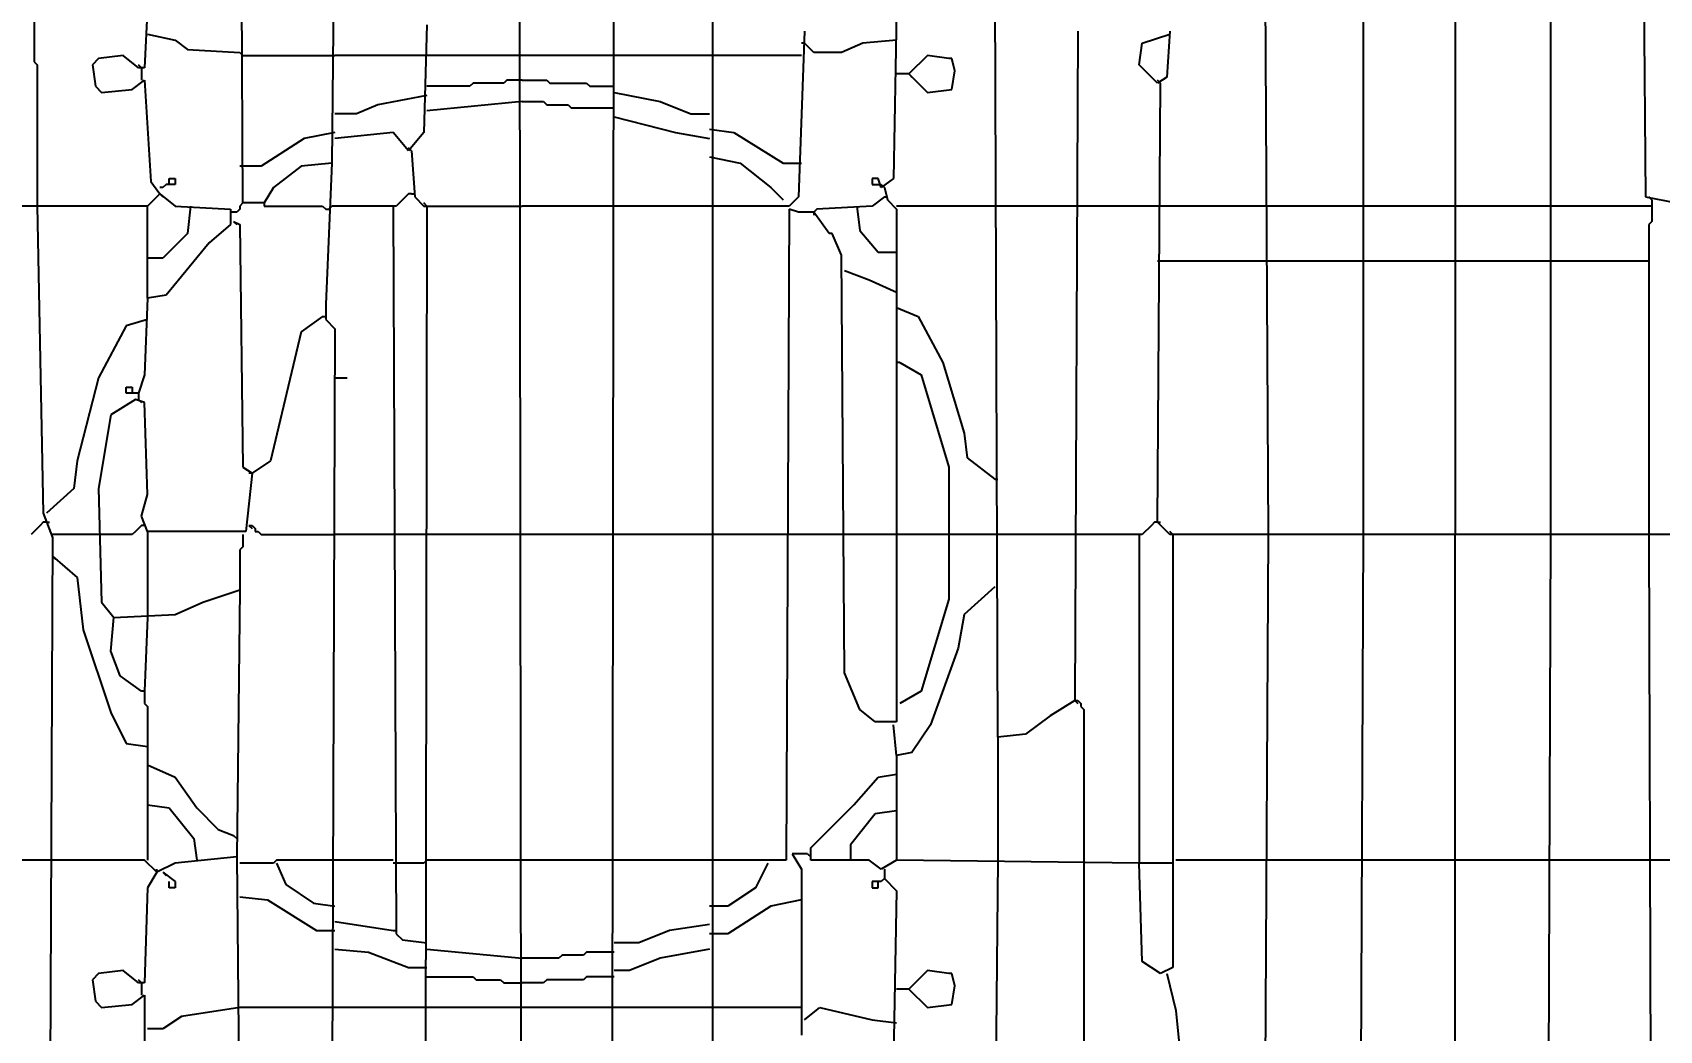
# Model space of a CAD drawing. Extents: x 4511820 to 5180432, y -1526536 to -944957.
# Drawn here: x 5106641.9 to 5107016.4, y -952336.7 to -952107.1 of the extents above; entities that cross this region are included whole.
import ezdxf

# ---------------------------------------------------------------- set-up
doc = ezdxf.new("R2010")
doc.units = 0
doc.header["$MEASUREMENT"] = 0
doc.layers.get('0').update_dxf_attribs({"linetype": 'CONTINUOUS'})
doc.layers.get('Defpoints').update_dxf_attribs({"color": 61, "linetype": 'CONTINUOUS'})
for name, color, linetype in [('KÓTY', 4, 'CONTINUOUS'), ('ZZ-chladenie', 133, 'CONTINUOUS'), ('ŠRAFY', 82, 'CONTINUOUS')]:
    doc.layers.add(name, color=color, linetype=linetype)
doc.styles.add('STYLE1', font='isocp.shx')
doc.dimstyles.new('STANDARD 50', dxfattribs={"dimtxt": 125, "dimasz": 140, "dimexe": 10, "dimexo": 200, "dimgap": 20, "dimtad": 1, "dimdsep": 46, "dimlunit": 6, "dimtxsty": 'STYLE1', "dimblk1": 'OBLIQUE', "dimblk2": 'OBLIQUE', "dimsah": 1, "dimcen": 2.5, "dimse1": 1, "dimse2": 1, "dimadec": 0, "dimazin": 0, "dimtfac": 1, "dimtmove": 1, "dimatfit": 3, "dimldrblk": 'OBLIQUE', "dimfxl": 1, "dimtolj": 1, "dimtzin": 0, "dimarcsym": 0})

# ---------------------------------------------------------------- blocks, each defined once
blk = doc.blocks.new('_OBLIQUE')
at = {"color": 0, "linetype": 'ByBlock'}
blk.add_line((-0.5, -0.5), (0.5, 0.5), dxfattribs=at)
blk = doc.blocks.new('*D54988')
at = {"layer": 'Defpoints', "color": 0}
for p in [(5104003.24, -949008.5), (5109212.5, -949008.5), (5106890, -959533.5)]:
    blk.add_point(p, dxfattribs=at)
at = {"layer": 'KÓTY', "color": 0, "lineweight": -2}
blk.add_line((5104003.24, -959533.5), (5104003.24, -949008.5), dxfattribs=at)
at = {"layer": 'KÓTY', "color": 0, "linetype": 'ByBlock', "lineweight": -2, "xscale": 140, "yscale": 140, "zscale": 140}
for p, rotation in [((5104003.24, -949008.5), 90), ((5104003.24, -959533.5), 270)]:
    blk.add_blockref('_OBLIQUE', p, dxfattribs=dict(at, rotation=rotation))
at = {"layer": 'KÓTY', "color": 0, "insert": (5103920.7, -954271), "char_height": 125, "attachment_point": 5, "rotation": 90, "style": 'STYLE1'}
blk.add_mtext('\\A1;10ﾠ525', dxfattribs=at)

msp = doc.modelspace()

# ---------------------------------------------------------------- hatches: boundary and pattern name
at = {"layer": 'ŠRAFY', "ltscale": 0.25}
h = msp.add_hatch(dxfattribs=at)
h.set_pattern_fill('DOTS', color=256, scale=2000)
h.paths.add_polyline_path([(5107392.5, -949038.5), (5107392.5, -951138.5), (5105843.5, -951138.5), (5105843.5, -951464.239), (5106123.081, -951464.239), (5106123.081, -951661.239), (5105563.919, -951661.239), (5105563.919, -951464.239), (5105843.5, -951464.239), (5105843.5, -951138.5), (5104992.5, -951138.5), (5104992.5, -949038.5), (5096362.5, -949038.5), (5096362.5, -961778.5), (5097852.5, -961778.5), (5097852.5, -962398.5), (5097822.5, -962398.5), (5097822.5, -967654.081), (5098060.5, -967654.081), (5098060.5, -967374.5), (5098257.5, -967374.5), (5098257.5, -967933.663), (5098060.5, -967933.663), (5098060.5, -967654.081), (5097822.5, -967654.081), (5097822.5, -974608.5), (5102588.5, -974608.5), (5102588.5, -974355.5), (5102308.919, -974355.5), (5102308.919, -974158.5), (5102868.081, -974158.5), (5102868.081, -974355.5), (5102588.5, -974355.5), (5102588.5, -974608.5), (5103176.5, -974608.5), (5103176.5, -974434.302, -0.4142136), (5103006.5, -974264.302, -1), (5103346.5, -974264.302, -0.4142136), (5103176.5, -974434.302), (5103176.5, -974608.5), (5104372.5, -974608.5), (5104372.5, -974573.5), (5104372.5, -974463.366), (5104336.574, -974463.366), (5104336.574, -974183.634), (5104608.426, -974183.634), (5104608.426, -974463.366), (5104572.5, -974463.366), (5104572.5, -974608.5), (5104765.719, -974608.5, -0.1496999), (5104755, -974573.5), (5104755, -974423.5, -0.6080477), (5104853.533, -974372.432), (5104936.985, -974254.16), (5104894.992, -974224.53), (5105016.574, -974146.867), (5105016.574, -974028.634), (5105047.5, -974028.634), (5105248.426, -974028.634), (5105248.426, -974268.366), (5105202.5, -974268.366), (5105202.5, -974448.5, -1), (5105062.5, -974448.5), (5105062.5, -974268.366), (5105016.574, -974268.366), (5105016.574, -974146.867), (5104978.977, -974283.789), (5104936.985, -974254.16), (5104853.533, -974372.432, -0.2437442), (5104880, -974423.5), (5104880, -974573.5, -0.1496999), (5104869.281, -974608.5), (5104995.719, -974608.5, -1.1342513), (5105106.357, -974552.474), (5105369.419, -974458.5), (5105369.419, -974360), (5105928.581, -974360), (5105928.581, -974557), (5105369.419, -974557), (5105369.419, -974458.5), (5105106.357, -974552.474, -0.085987), (5105110, -974573.5, -0.1496999), (5105099.281, -974608.5), (5109182.5, -974608.5), (5109182.5, -963894.122, -0.1316523), (5109147.5, -963903.5), (5108955.441, -963903.5), (5108955.441, -963957.628), (5108723.589, -963957.628), (5108723.589, -963717.897), (5108955.441, -963717.897), (5108955.441, -963763.5), (5109147.5, -963763.5, -0.1316523), (5109182.5, -963772.878), (5109182.5, -963370.782, -0.1032437), (5109157.5, -963376), (5108857.5, -963376, -0.7800315), (5108827.986, -963258.408, -0.1235756), (5108857.5, -963251), (5108901.599, -963251), (5108976.985, -963144.16), (5108934.992, -963114.53), (5109049.502, -963041.384), (5109018.977, -963173.789), (5108976.985, -963144.16), (5108901.599, -963251), (5109157.5, -963251, -0.1032437), (5109182.5, -963256.218), (5109182.5, -949038.5)])
h.paths.add_polyline_path([(5100537.098, -967855.99), (5100537.098, -967286.69), (5100737.213, -967286.69), (5100737.213, -967855.99)], flags=24)
h.paths.add_polyline_path([(5099829.642, -965394.219), (5099829.642, -964975.469), (5100029.691, -964975.469), (5100029.691, -965394.219)], flags=24)
h.paths.add_polyline_path([(5099829.6, -965481.531), (5099829.6, -965369.148), (5100004.378, -965369.148), (5100004.378, -965481.531)], flags=24)
h.paths.add_polyline_path([(5099829.691, -965569.031), (5099829.691, -965456.531), (5100004.691, -965456.531), (5100004.691, -965569.031)], flags=24)
h.paths.add_polyline_path([(5101699.579, -955023.583), (5102268.879, -955023.583), (5102268.879, -955223.697), (5101699.579, -955223.697)], flags=24)
h.paths.add_polyline_path([(5098455.301, -962328.637), (5098455.301, -962066.038), (5098705.301, -962066.038), (5098705.301, -962328.637)], flags=24)
h.paths.add_polyline_path([(5098543.427, -961758.476), (5098543.427, -961470.878), (5098793.427, -961470.878), (5098793.427, -961758.476)], flags=24)
h.paths.add_polyline_path([(5101378.656, -973619.167), (5101666.156, -973619.167), (5101666.156, -973794.169), (5101378.656, -973794.169)], flags=24)
h.paths.add_polyline_path([(5101291.344, -973619.078), (5101403.727, -973619.078), (5101403.727, -973793.856), (5101291.344, -973793.856)], flags=24)
h.paths.add_polyline_path([(5101203.844, -973619.169), (5101316.344, -973619.169), (5101316.344, -973794.169), (5101203.844, -973794.169)], flags=24)
h.paths.add_polyline_path([(5103817.87, -974550.655), (5103817.87, -974350.655), (5104067.87, -974350.655), (5104067.87, -974550.655)], flags=24)
h.paths.add_polyline_path([(5106187.857, -954001.949), (5106920.463, -954001.949), (5106920.463, -954302.768), (5106187.857, -954302.768)], flags=24)
h.paths.add_polyline_path([(5106210.652, -951515.99), (5106906.696, -951515.99), (5106906.696, -951816.808), (5106210.652, -951816.808)], flags=24)
h.paths.add_polyline_path([(5107899.671, -951487.49), (5108633.641, -951487.49), (5108633.641, -951791.719), (5107899.671, -951791.719)], flags=24)
h.paths.add_polyline_path([(5108120.295, -954016.553), (5108699.968, -954016.553), (5108699.968, -954320.783), (5108120.295, -954320.783)], flags=24)
h.paths.add_polyline_path([(5101850.571, -951515.99), (5102546.615, -951515.99), (5102546.615, -951816.808), (5101850.571, -951816.808)], flags=24)
h.paths.add_polyline_path([(5106012.427, -959461.698), (5106581.726, -959461.698), (5106581.726, -959661.812), (5106012.427, -959661.812)], flags=24)
h.paths.add_polyline_path([(5103833.155, -960727.344), (5103833.155, -960439.844), (5104008.156, -960439.844), (5104008.156, -960727.344)], flags=24)
h.paths.add_polyline_path([(5103833.065, -960814.656), (5103833.065, -960702.273), (5104007.844, -960702.273), (5104007.844, -960814.656)], flags=24)
h.paths.add_polyline_path([(5103833.155, -960902.156), (5103833.155, -960789.621), (5104008.156, -960789.621), (5104008.156, -960902.156)], flags=24)
h.paths.add_polyline_path([(5104257.502, -952952.393), (5104257.502, -952689.795), (5104432.6, -952689.795), (5104432.6, -952952.393)], flags=24)
h.paths.add_polyline_path([(5104257.46, -953039.705), (5104257.46, -952927.322), (5104432.238, -952927.322), (5104432.238, -953039.705)], flags=24)
h.paths.add_polyline_path([(5104257.55, -953127.205), (5104257.55, -953014.67), (5104432.551, -953014.67), (5104432.551, -953127.205)], flags=24)
h.paths.add_polyline_path([(5098459.732, -962718.668), (5098459.732, -962431.07), (5098709.732, -962431.07), (5098709.732, -962718.668)], flags=24)
h.paths.add_polyline_path([(5107092.406, -973619.169), (5107354.906, -973619.169), (5107354.906, -973794.169), (5107092.406, -973794.169)], flags=24)
h.paths.add_polyline_path([(5107005.094, -973619.078), (5107117.477, -973619.078), (5107117.477, -973793.856), (5107005.094, -973793.856)], flags=24)
h.paths.add_polyline_path([(5106905.094, -973619.169), (5107030.094, -973619.169), (5107030.094, -973794.169), (5106905.094, -973794.169)], flags=24)
h.paths.add_polyline_path([(5096396.76, -955484.199), (5096684.358, -955484.199), (5096684.358, -955734.199), (5096396.76, -955734.199)], flags=24)
h.paths.add_polyline_path([(5108891.981, -955576.255), (5109179.58, -955576.255), (5109179.58, -955826.255), (5108891.981, -955826.255)], flags=24)
h.paths.add_polyline_path([(5099848.356, -952144.844), (5099848.356, -951882.344), (5100023.356, -951882.344), (5100023.356, -952144.844)], flags=24)
h.paths.add_polyline_path([(5099848.265, -952232.156), (5099848.265, -952119.773), (5100023.043, -952119.773), (5100023.043, -952232.156)], flags=24)
h.paths.add_polyline_path([(5099848.356, -952319.656), (5099848.356, -952206.952), (5100023.356, -952206.952), (5100023.356, -952319.656)], flags=24)
h.paths.add_polyline_path([(5099848.356, -958544.844), (5099848.356, -958282.344), (5100023.356, -958282.344), (5100023.356, -958544.844)], flags=24)
h.paths.add_polyline_path([(5099848.265, -958632.156), (5099848.265, -958519.773), (5100023.043, -958519.773), (5100023.043, -958632.156)], flags=24)
h.paths.add_polyline_path([(5099848.356, -958719.656), (5099848.356, -958606.952), (5100023.356, -958606.952), (5100023.356, -958719.656)], flags=24)
h.paths.add_polyline_path([(5097774.055, -955643.761), (5098061.555, -955643.761), (5098061.555, -955818.761), (5097774.055, -955818.761)], flags=24)
h.paths.add_polyline_path([(5097686.743, -955643.67), (5097799.127, -955643.67), (5097799.127, -955818.449), (5097686.743, -955818.449)], flags=24)
h.paths.add_polyline_path([(5097586.743, -955643.761), (5097711.743, -955643.761), (5097711.743, -955818.761), (5097586.743, -955818.761)], flags=24)
h.paths.add_polyline_path([(5107929.281, -959902.954), (5108348.031, -959902.954), (5108348.031, -960102.955), (5107929.281, -960102.955)], flags=24)
h.paths.add_polyline_path([(5107841.969, -959902.864), (5107954.352, -959902.864), (5107954.352, -960077.642), (5107841.969, -960077.642)], flags=24)
h.paths.add_polyline_path([(5107754.469, -959902.954), (5107867.004, -959902.954), (5107867.004, -960077.955), (5107754.469, -960077.955)], flags=24)
h.paths.add_polyline_path([(5101520.531, -959902.955), (5101939.281, -959902.955), (5101939.281, -960102.955), (5101520.531, -960102.955)], flags=24)
h.paths.add_polyline_path([(5101433.219, -959902.864), (5101545.602, -959902.864), (5101545.602, -960077.642), (5101433.219, -960077.642)], flags=24)
h.paths.add_polyline_path([(5101283.219, -959902.906), (5101458.317, -959902.906), (5101458.317, -960078.004), (5101283.219, -960078.004)], flags=24)
h.paths.add_polyline_path([(5097002.131, -961044.093), (5097302.681, -961044.093), (5097302.681, -961219.207), (5097002.131, -961219.207)], flags=24)
h.paths.add_polyline_path([(5096914.819, -961044.116), (5097027.203, -961044.116), (5097027.203, -961218.895), (5096914.819, -961218.895)], flags=24)
h.paths.add_polyline_path([(5096852.319, -961044.207), (5096939.819, -961044.207), (5096939.819, -961219.207), (5096852.319, -961219.207)], flags=24)
h.paths.add_polyline_path([(5098555.441, -955433.643), (5098555.441, -955146.045), (5098730.54, -955146.045), (5098730.54, -955433.643)], flags=24)
h.paths.add_polyline_path([(5098555.399, -955520.955), (5098555.399, -955408.572), (5098730.178, -955408.572), (5098730.178, -955520.955)], flags=24)
h.paths.add_polyline_path([(5098555.489, -955670.955), (5098555.489, -955495.92), (5098730.49, -955495.92), (5098730.49, -955670.955)], flags=24)
h.paths.add_polyline_path([(5098555.441, -968528.643), (5098555.441, -968241.045), (5098730.54, -968241.045), (5098730.54, -968528.643)], flags=24)
h.paths.add_polyline_path([(5098555.399, -968615.955), (5098555.399, -968503.572), (5098730.178, -968503.572), (5098730.178, -968615.955)], flags=24)
h.paths.add_polyline_path([(5098555.489, -968765.955), (5098555.489, -968590.92), (5098730.49, -968590.92), (5098730.49, -968765.955)], flags=24)
h.paths.add_polyline_path([(5099106.157, -961836.143), (5099106.157, -961548.545), (5099281.255, -961548.545), (5099281.255, -961836.143)], flags=24)
h.paths.add_polyline_path([(5099106.115, -961923.455), (5099106.115, -961811.072), (5099280.894, -961811.072), (5099280.894, -961923.455)], flags=24)
h.paths.add_polyline_path([(5099106.205, -962098.455), (5099106.205, -961898.455), (5099281.206, -961898.455), (5099281.206, -962098.455)], flags=24)
h.paths.add_polyline_path([(5103479.631, -961044.093), (5103767.681, -961044.093), (5103767.681, -961219.207), (5103479.631, -961219.207)], flags=24)
h.paths.add_polyline_path([(5103392.319, -961044.116), (5103504.703, -961044.116), (5103504.703, -961218.895), (5103392.319, -961218.895)], flags=24)
h.paths.add_polyline_path([(5103267.319, -961044.207), (5103417.319, -961044.207), (5103417.319, -961219.207), (5103267.319, -961219.207)], flags=24)
h.paths.add_polyline_path([(5099829.69, -971535.469), (5099829.69, -971104.219), (5100029.691, -971104.219), (5100029.691, -971535.469)], flags=24)
h.paths.add_polyline_path([(5099829.6, -971622.781), (5099829.6, -971510.398), (5100004.378, -971510.398), (5100004.378, -971622.781)], flags=24)
h.paths.add_polyline_path([(5099829.691, -971710.281), (5099829.691, -971597.577), (5100004.691, -971597.577), (5100004.691, -971710.281)], flags=24)
h.paths.add_polyline_path([(5103479.631, -964207.8), (5103767.681, -964207.8), (5103767.681, -964382.915), (5103479.631, -964382.915)], flags=24)
h.paths.add_polyline_path([(5103392.319, -964207.824), (5103504.703, -964207.824), (5103504.703, -964382.602), (5103392.319, -964382.602)], flags=24)
h.paths.add_polyline_path([(5103267.319, -964207.915), (5103417.319, -964207.915), (5103417.319, -964382.915), (5103267.319, -964382.915)], flags=24)
h.paths.add_polyline_path([(5099810.941, -962232.299), (5099810.941, -961944.701), (5100060.941, -961944.701), (5100060.941, -962232.299)], flags=24)
h.paths.add_polyline_path([(5103833.155, -954296.094), (5103833.155, -954008.594), (5104008.156, -954008.594), (5104008.156, -954296.094)], flags=24)
h.paths.add_polyline_path([(5103833.065, -954383.406), (5103833.065, -954271.023), (5104007.844, -954271.023), (5104007.844, -954383.406)], flags=24)
h.paths.add_polyline_path([(5103833.107, -954533.406), (5103833.107, -954358.308), (5104008.206, -954358.308), (5104008.206, -954533.406)], flags=24)
h.paths.add_polyline_path([(5104257.502, -950474.893), (5104257.502, -950187.295), (5104432.6, -950187.295), (5104432.6, -950474.893)], flags=24)
h.paths.add_polyline_path([(5104257.46, -950562.205), (5104257.46, -950449.822), (5104432.238, -950449.822), (5104432.238, -950562.205)], flags=24)
h.paths.add_polyline_path([(5104257.55, -950649.705), (5104257.55, -950537.17), (5104432.551, -950537.17), (5104432.551, -950649.705)], flags=24)
h.paths.add_polyline_path([(5107199.451, -950002.883), (5107487.049, -950002.883), (5107487.049, -950252.883), (5107199.451, -950252.883)], flags=24)
h.paths.add_polyline_path([(5101243.833, -954595.102), (5101506.431, -954595.102), (5101506.431, -954770.217), (5101243.833, -954770.217)], flags=24)
h.paths.add_polyline_path([(5101156.069, -954595.126), (5101268.453, -954595.126), (5101268.453, -954769.904), (5101156.069, -954769.904)], flags=24)
h.paths.add_polyline_path([(5101068.569, -954595.152), (5101181.069, -954595.152), (5101181.069, -954770.217), (5101068.569, -954770.217)], flags=24)
h.paths.add_polyline_path([(5105127.308, -955649.264), (5105427.406, -955649.264), (5105427.406, -955824.362), (5105127.308, -955824.362)], flags=24)
h.paths.add_polyline_path([(5105040.094, -955649.222), (5105152.477, -955649.222), (5105152.477, -955824.001), (5105040.094, -955824.001)], flags=24)
h.paths.add_polyline_path([(5104952.594, -955649.313), (5105065.094, -955649.313), (5105065.094, -955824.313), (5104952.594, -955824.313)], flags=24)
h.paths.add_polyline_path([(5098459.732, -949358.668), (5098459.732, -949071.07), (5098709.732, -949071.07), (5098709.732, -949358.668)], flags=24)
h.paths.add_polyline_path([(5107371.107, -954595.168), (5107658.705, -954595.168), (5107658.705, -954770.266), (5107371.107, -954770.266)], flags=24)
h.paths.add_polyline_path([(5107283.795, -954595.126), (5107396.178, -954595.126), (5107396.178, -954769.904), (5107283.795, -954769.904)], flags=24)
h.paths.add_polyline_path([(5107196.295, -954595.216), (5107308.83, -954595.216), (5107308.83, -954770.217), (5107196.295, -954770.217)], flags=24)
h.paths.add_polyline_path([(5108768.701, -954557.802), (5109056.299, -954557.802), (5109056.299, -954807.802), (5108768.701, -954807.802)], flags=24)
h.paths.add_polyline_path([(5100606.107, -950443.136), (5100893.705, -950443.136), (5100893.705, -950618.234), (5100606.107, -950618.234)], flags=24)
h.paths.add_polyline_path([(5100518.795, -950443.094), (5100631.178, -950443.094), (5100631.178, -950617.873), (5100518.795, -950617.873)], flags=24)
h.paths.add_polyline_path([(5100431.295, -950443.185), (5100543.795, -950443.185), (5100543.795, -950618.185), (5100431.295, -950618.185)], flags=24)
h.paths.add_polyline_path([(5108233.607, -950443.136), (5108521.205, -950443.136), (5108521.205, -950618.234), (5108233.607, -950618.234)], flags=24)
h.paths.add_polyline_path([(5108146.295, -950443.094), (5108258.678, -950443.094), (5108258.678, -950617.873), (5108146.295, -950617.873)], flags=24)
h.paths.add_polyline_path([(5108083.795, -950443.185), (5108171.295, -950443.185), (5108171.295, -950618.185), (5108083.795, -950618.185)], flags=24)
h.paths.add_polyline_path([(5102747.357, -958499.971), (5103034.955, -958499.971), (5103034.955, -958675.069), (5102747.357, -958675.069)], flags=24)
h.paths.add_polyline_path([(5102660.045, -958499.929), (5102772.428, -958499.929), (5102772.428, -958674.708), (5102660.045, -958674.708)], flags=24)
h.paths.add_polyline_path([(5102510.045, -958500.019), (5102685.08, -958500.019), (5102685.08, -958675.02), (5102510.045, -958675.02)], flags=24)
h.paths.add_polyline_path([(5100741.574, -954906.134), (5100973.426, -954906.134), (5100973.426, -955145.866), (5100741.574, -955145.866)], flags=16)
h.paths.add_polyline_path([(5101042.658, -968008.634), (5101274.511, -968008.634), (5101274.511, -968248.366), (5101042.658, -968248.366)], flags=16)
h.paths.add_polyline_path([(5107022.833, -968086.134), (5107294.685, -968086.134), (5107294.685, -968365.866), (5107022.833, -968365.866)], flags=16)
h.paths.add_polyline_path([(5107208.589, -959488.648), (5107208.589, -959432.271), (5107208.589, -959385.215, -0.6120971), (5107097.56, -959328.5), (5107097.56, -959148.366), (5107051.633, -959148.366), (5107051.633, -958908.634), (5107283.486, -958908.634), (5107283.486, -959148.366), (5107237.56, -959148.366), (5107237.56, -959328.5, -0.0584809), (5107235.622, -959344.856), (5107440.441, -959344.856), (5107440.441, -959584.588), (5107208.589, -959584.588)], flags=16)
h.paths.add_polyline_path([(5106169.801, -954082.897), (5106169.801, -954322.628), (5105937.949, -954322.628), (5105937.949, -954082.897)], flags=16)
h.paths.add_polyline_path([(5106195, -953911, -0.2212784), (5106242.814, -953933.25), (5106242.814, -951827.295), (5106292.814, -951827.295), (5106302.814, -951827.295), (5106331.178, -951827.295), (5107196.868, -951827.295), (5107196.868, -951818.8), (5107206.53, -951818.8), (5107206.53, -951835), (5107216.768, -951827.295), (5107216.768, -951818.8), (5107226.43, -951818.8), (5107226.43, -951835), (5107236.668, -951827.295), (5107236.668, -951818.8), (5107246.33, -951818.8), (5107246.33, -951835), (5107565.698, -951827.295), (5108431.388, -951827.295), (5108431.388, -951818.8), (5108441.049, -951818.8), (5108441.049, -951827.295), (5108451.288, -951827.295), (5108451.288, -951818.8), (5108460.949, -951818.8), (5108460.949, -951827.295), (5108471.188, -951827.295), (5108471.188, -951818.8), (5108480.849, -951818.8), (5108480.849, -951827.295), (5108548.468, -951827.295), (5108558.468, -951827.295), (5108608.468, -951827.295), (5108608.468, -953984.079), (5108558.468, -953984.079), (5108548.468, -953984.079), (5108499.806, -953984.079), (5107634.144, -953984.079), (5107634.144, -953995.196), (5107624.482, -953995.196), (5107624.482, -953984.079), (5107614.244, -953984.079), (5107614.244, -953995.196), (5107604.582, -953995.196), (5107604.582, -953984.079), (5107594.344, -953984.079), (5107594.344, -953995.196), (5107584.682, -953995.196), (5107584.682, -953984.079), (5107265.2, -953975.79), (5106399.624, -953984.079), (5106399.624, -953995.196), (5106389.963, -953995.196), (5106389.963, -953978.996), (5106379.724, -953984.079), (5106379.724, -953995.196), (5106370.063, -953995.196), (5106370.063, -953978.996), (5106359.824, -953984.079), (5106359.824, -953995.196), (5106350.163, -953995.196), (5106350.163, -953978.996), (5106302.814, -953984.079), (5106292.814, -953984.079), (5106256.598, -953984.079, -0.2312196), (5106224.514, -954028.592, -0.1235756), (5106195, -954036), (5105845, -954036, -0.7800315), (5105815.486, -953918.408, -0.1235756), (5105845, -953911), (5105889.099, -953911), (5105964.485, -953804.16), (5105922.492, -953774.53), (5106037.002, -953701.384), (5106006.477, -953833.789), (5105964.485, -953804.16), (5105889.099, -953911), (5106195, -953911)], flags=16)
h.paths.add_polyline_path([(5106802.5, -959833.5, -1), (5106677.5, -959833.5), (5106677.5, -959548.002), (5106569.7, -959558.614), (5106569.7, -959657.114), (5106010.537, -959657.114), (5106010.537, -959460.114), (5106569.7, -959460.114), (5106569.7, -959558.614), (5106677.5, -959548.002), (5106677.5, -959533.5, -1), (5106802.5, -959535.697), (5106827.501, -959533.236, -0.9978924), (5106952.5, -959533.5, -0.2398462), (5106926.781, -959584.031), (5106901.477, -959693.789), (5106859.485, -959664.16), (5106802.5, -959744.922)], flags=16)
h.paths.add_polyline_path([(5102256.852, -955021.998), (5102256.852, -955218.998), (5101697.689, -955218.998), (5101697.689, -955120.498), (5101697.689, -955021.998)], flags=16)
edge = h.paths.add_edge_path(flags=16)
edge.add_arc((5101167.5, -955193.5), 62.5, 7.83973, 360, ccw=False)
h.paths.add_polyline_path([(5100535.514, -967298.716), (5100732.514, -967298.716), (5100732.514, -967857.879), (5100634.014, -967857.879), (5100636.815, -968113.504, -0.4174264), (5100700, -968176, -1), (5100830, -968176), (5100830, -968286.607), (5100844.992, -968277.03), (5100959.502, -968203.884), (5100928.977, -968336.289), (5100886.985, -968306.66), (5100830, -968387.422), (5100830, -968476, -1), (5100705, -968476), (5100700, -968176, -2.3956322), (5100636.815, -968113.504), (5100634.014, -967857.879), (5100535.514, -967857.879)], flags=16)
h.paths.add_polyline_path([(5108274.601, -951919.467), (5108283.786, -951929.359), (5108292.972, -951939.252), (5108299.332, -951951.971), (5108251.386, -951900.337), (5108274.601, -951919.467)], flags=0)
h.paths.add_polyline_path([(5108311.345, -951959.037), (5108321.237, -951968.93), (5108299.332, -951951.971)], flags=0)
h.paths.add_polyline_path([(5107790.931, -953894.53), (5107781.746, -953884.637), (5107772.559, -953874.744), (5107766.2, -953862.026), (5107814.146, -953913.66), (5107790.931, -953894.53)], flags=0)
h.paths.add_polyline_path([(5107754.187, -953854.96), (5107744.295, -953845.067), (5107766.2, -953862.026)], flags=0)
h.paths.add_polyline_path([(5108118.366, -951887.295), (5108075.336, -951887.295), (5108076.825, -951912.401), (5108086.643, -951912.401), (5108082.403, -951901.096), (5108066.857, -951894.029), (5108075.336, -951887.295), (5108092.295, -951894.029), (5108080.99, -951879.897), (5108105.721, -951879.191)], flags=0)
h.paths.add_polyline_path([(5107040.081, -951919.467), (5107049.266, -951929.359), (5107058.453, -951939.252), (5107064.812, -951951.971), (5107016.866, -951900.337), (5107040.081, -951919.467)], flags=0)
h.paths.add_polyline_path([(5107076.825, -951959.037), (5107086.717, -951968.93), (5107064.812, -951951.971)], flags=0)
h.paths.add_polyline_path([(5106556.411, -953894.53), (5106547.226, -953884.637), (5106538.04, -953874.744), (5106531.68, -953862.026), (5106579.626, -953913.66), (5106556.411, -953894.53)], flags=0)
h.paths.add_polyline_path([(5106519.667, -953854.96), (5106509.775, -953845.067), (5106531.68, -953862.026)], flags=0)
h.paths.add_polyline_path([(5106958.659, -953934.079), (5106906.89, -953932.687), (5106884.985, -953932.796), (5106863.787, -953932.901), (5106841.882, -953933.01), (5106820.683, -953933.115), (5106798.778, -953933.224), (5106753.693, -953933.449), (5106721.897, -953934.079), (5106906.89, -953932.687), (5106906.824, -953922.087), (5106972.097, -953924.079), (5106950.711, -953921.053), (5106958.659, -953934.079), (5106973.311, -953934.806), (5106993.802, -953934.079)], flags=0)
h.paths.add_polyline_path([(5100947.5, -955026, 1), (5100767.5, -955026, 1)], flags=0)
h.paths.add_polyline_path([(5101088.585, -968128.5, -1.0000005), (5101228.585, -968128.5, -1.0000005)], flags=0)
h.paths.add_polyline_path([(5107233.759, -968226, 1), (5107083.759, -968226, 1)], flags=0)
h.paths.add_polyline_path([(5105976.86, -954198.5, -1.0000005), (5106116.86, -954198.5, -1.0000005)], flags=0)
h.paths.add_polyline_path([(5107181.067, -951864.295, -0.4142136), (5107174.067, -951857.295, -0.4142136), (5107181.067, -951850.295, -0.4142136), (5107188.067, -951857.295)], flags=0)
h.paths.add_polyline_path([(5108422.587, -951857.295, -0.4142136), (5108415.587, -951864.295, -0.4142136), (5108408.587, -951857.295, -0.4142136), (5108415.587, -951850.295, -0.4142136)], flags=0)
h.paths.add_polyline_path([(5107642.587, -953956.702, -0.4142136), (5107649.587, -953949.702, -0.4142136), (5107656.587, -953956.702), (5107649.587, -953963.702, -0.4142136)], flags=0)
h.paths.add_polyline_path([(5106408.067, -953956.702, -0.4142136), (5106415.067, -953949.702, -0.4142136), (5106422.067, -953956.702), (5106415.067, -953963.702, -0.4142136)], flags=0)

# ---------------------------------------------------------------- linework, layer by layer
at = {"layer": 'ZZ-chladenie'}
for p, q in [((5106754.61, -952541.99), (5106753.904, -951947.732)), ((5106775.809, -951947.732), (5106775.102, -952546.937)), ((5106798.42, -951954.798), (5106798.42, -952543.403)), ((5106690.309, -952146.289), (5106689.602, -951997.194)), ((5106711.507, -952059.376), (5106710.801, -952137.103)), ((5106948.221, -952072.095), (5106948.221, -952222.603)), ((5106969.42, -952072.095), (5106969.42, -952222.603)), ((5107012.523, -952072.095), (5107013.23, -952144.876)), ((5106864.135, -952269.239), (5106863.428, -952074.921)), ((5106642.26, -952077.748), (5106642.26, -952113.785)), ((5106925.61, -952088.347), (5106926.317, -952222.603)), ((5106668.404, -952101.066), (5106667.697, -952115.198)), ((5106840.817, -952102.479), (5106840.11, -952140.636)), ((5106732.706, -952105.306), (5106731.999, -952130.037)), ((5106819.619, -952106.719), (5106818.206, -952144.876)), ((5106882.507, -952106.719), (5106881.8, -952260.76)), ((5106903.705, -952106.719), (5106902.999, -952117.318)), ((5106991.325, -952103.186), (5106991.325, -952222.603)), ((5106668.404, -952107.425), (5106674.763, -952108.838)), ((5106674.763, -952108.838), (5106677.59, -952110.959)), ((5106819.619, -952109.545), (5106818.912, -952109.545)), ((5106821.738, -952111.665), (5106819.619, -952109.545)), ((5106833.044, -952109.545), (5106828.098, -952111.665)), ((5106840.817, -952108.838), (5106833.044, -952109.545)), ((5106896.639, -952114.491), (5106897.346, -952109.545)), ((5106897.346, -952109.545), (5106903.705, -952107.425)), ((5106642.26, -952113.785), (5106642.966, -952114.491)), ((5106657.099, -952113.078), (5106655.685, -952114.491)), ((5106662.752, -952112.372), (5106657.099, -952113.078)), ((5106666.284, -952115.198), (5106662.752, -952112.372)), ((5106677.59, -952110.959), (5106689.602, -952111.665)), ((5106689.602, -952111.665), (5106690.309, -952112.372)), ((5106690.309, -952112.372), (5106711.507, -952112.372)), ((5106732.706, -952112.372), (5106711.507, -952112.372)), ((5106754.61, -952112.372), (5106732.706, -952112.372)), ((5106775.809, -952112.372), (5106754.61, -952112.372)), ((5106797.714, -952112.372), (5106775.809, -952112.372)), ((5106818.912, -952112.372), (5106797.714, -952112.372)), ((5106828.098, -952111.665), (5106821.738, -952111.665)), ((5106847.883, -952112.372), (5106843.643, -952116.611)), ((5106852.829, -952113.078), (5106847.883, -952112.372)), ((5106853.536, -952113.078), (5106852.829, -952113.078)), ((5106854.242, -952115.904), (5106853.536, -952113.078)), ((5106642.966, -952114.491), (5106642.966, -952146.995)), ((5106655.685, -952114.491), (5106656.392, -952119.438)), ((5106664.871, -952120.144), (5106667.697, -952118.025)), ((5106666.991, -952115.198), (5106666.284, -952114.491)), ((5106667.697, -952115.198), (5106666.284, -952115.198)), ((5106666.991, -952115.198), (5106666.991, -952118.025)), ((5106667.697, -952118.025), (5106669.111, -952141.343)), ((5106751.078, -952118.025), (5106750.371, -952118.731)), ((5106754.61, -952118.025), (5106751.078, -952118.025)), ((5106754.61, -952118.025), (5106760.263, -952118.025)), ((5106760.263, -952118.025), (5106760.97, -952118.731)), ((5106843.643, -952116.611), (5106840.817, -952116.611)), ((5106843.643, -952116.611), (5106844.35, -952117.318)), ((5106843.643, -952116.611), (5106847.883, -952120.851)), ((5106853.536, -952120.144), (5106854.242, -952115.904)), ((5106900.878, -952118.731), (5106896.639, -952114.491)), ((5106902.999, -952117.318), (5106900.878, -952118.731)), ((5106901.585, -952118.731), (5106900.878, -952118.025)), ((5106656.392, -952119.438), (5106657.805, -952120.851)), ((5106657.805, -952120.851), (5106664.871, -952120.144)), ((5106732.706, -952121.557), (5106721.4, -952123.677)), ((5106742.598, -952119.438), (5106732.706, -952119.438)), ((5106743.305, -952118.731), (5106742.598, -952119.438)), ((5106750.371, -952118.731), (5106743.305, -952118.731)), ((5106760.97, -952118.731), (5106769.449, -952118.731)), ((5106769.449, -952118.731), (5106770.156, -952119.438)), ((5106770.156, -952119.438), (5106775.809, -952119.438)), ((5106775.809, -952120.851), (5106786.408, -952122.97)), ((5106847.883, -952120.851), (5106853.536, -952120.144)), ((5106900.878, -952219.777), (5106901.585, -952118.731)), ((5106721.4, -952123.677), (5106716.454, -952125.797)), ((5106754.61, -952122.97), (5106732.706, -952125.091)), ((5106754.61, -952122.97), (5106759.557, -952122.97)), ((5106759.557, -952122.97), (5106760.263, -952123.677)), ((5106760.263, -952123.677), (5106765.21, -952123.677)), ((5106765.21, -952123.677), (5106765.916, -952124.384)), ((5106765.916, -952124.384), (5106775.809, -952124.384)), ((5106786.408, -952122.97), (5106793.474, -952125.797)), ((5106716.454, -952125.797), (5106711.507, -952125.797)), ((5106775.809, -952126.504), (5106789.941, -952130.037)), ((5106793.474, -952125.797), (5106797.714, -952125.797)), ((5106797.714, -952129.33), (5106803.367, -952130.037)), ((5106704.441, -952131.45), (5106694.549, -952137.809)), ((5106711.507, -952130.037), (5106704.441, -952131.45)), ((5106724.933, -952130.037), (5106711.507, -952131.45)), ((5106728.466, -952134.277), (5106724.933, -952130.037)), ((5106731.999, -952130.037), (5106728.466, -952134.277)), ((5106789.941, -952130.037), (5106797.714, -952131.45)), ((5106803.367, -952130.037), (5106814.672, -952137.103)), ((5106729.172, -952134.277), (5106728.466, -952133.57)), ((5106729.172, -952134.277), (5106729.879, -952144.876)), ((5106797.714, -952135.69), (5106804.78, -952137.103)), ((5106694.549, -952137.809), (5106689.602, -952137.809)), ((5106703.735, -952137.809), (5106697.375, -952142.756)), ((5106710.801, -952137.103), (5106703.735, -952137.809)), ((5106710.801, -952137.103), (5106709.388, -952169.607)), ((5106804.78, -952137.103), (5106811.846, -952142.756)), ((5106814.672, -952137.103), (5106818.912, -952137.103)), ((5106671.231, -952144.169), (5106668.404, -952146.995)), ((5106669.111, -952141.343), (5106671.231, -952144.169)), ((5106671.937, -952142.756), (5106671.231, -952142.756)), ((5106671.231, -952144.169), (5106671.937, -952144.876)), ((5106671.231, -952144.169), (5106674.763, -952146.995)), ((5106672.644, -952142.049), (5106671.937, -952142.756)), ((5106673.35, -952142.049), (5106672.644, -952142.049)), ((5106673.35, -952142.049), (5106673.35, -952140.636)), ((5106673.35, -952140.636), (5106674.763, -952140.636)), ((5106674.763, -952142.049), (5106673.35, -952142.049)), ((5106674.763, -952140.636), (5106674.763, -952142.049)), ((5106697.375, -952142.756), (5106695.256, -952146.289)), ((5106728.466, -952144.169), (5106727.759, -952144.876)), ((5106729.172, -952144.169), (5106728.466, -952144.169)), ((5106729.172, -952144.169), (5106729.879, -952144.169)), ((5106811.846, -952142.756), (5106814.672, -952145.582)), ((5106836.577, -952140.636), (5106835.164, -952140.636)), ((5106835.164, -952140.636), (5106835.164, -952142.049)), ((5106835.164, -952142.049), (5106836.577, -952142.049)), ((5106837.284, -952142.756), (5106836.577, -952140.636)), ((5106836.577, -952142.049), (5106837.284, -952142.049)), ((5106840.11, -952140.636), (5106837.284, -952142.756)), ((5106837.284, -952142.049), (5106837.99, -952142.756)), ((5106837.99, -952142.756), (5106838.697, -952145.582)), ((5106668.404, -952146.995), (5106541.921, -952146.995)), ((5106642.966, -952146.995), (5106644.379, -952217.656)), ((5106668.404, -952168.194), (5106668.404, -952146.995)), ((5106674.763, -952146.995), (5106687.483, -952147.702)), ((5106678.297, -952146.995), (5106677.59, -952153.355)), ((5106687.483, -952147.702), (5106687.483, -952151.235)), ((5106689.602, -952147.702), (5106688.896, -952148.409)), ((5106690.309, -952146.289), (5106689.602, -952146.995)), ((5106689.602, -952146.995), (5106689.602, -952147.702)), ((5106695.256, -952146.289), (5106690.309, -952146.289)), ((5106695.256, -952146.289), (5106695.256, -952146.995)), ((5106695.256, -952146.995), (5106708.681, -952146.995)), ((5106708.681, -952146.995), (5106709.388, -952147.702)), ((5106709.388, -952147.702), (5106710.094, -952147.702)), ((5106710.094, -952147.702), (5106710.801, -952146.995)), ((5106725.64, -952146.995), (5106710.801, -952146.995)), ((5106724.933, -952146.995), (5106725.64, -952314.462)), ((5106726.346, -952146.289), (5106725.64, -952146.995)), ((5106727.053, -952145.582), (5106726.346, -952146.289)), ((5106727.759, -952144.876), (5106727.053, -952145.582)), ((5106729.879, -952144.876), (5106731.999, -952146.995)), ((5106732.706, -952146.995), (5106731.999, -952146.289)), ((5106732.706, -952146.995), (5106731.999, -952516.552)), ((5106731.999, -952146.995), (5106754.61, -952146.995)), ((5106775.809, -952146.995), (5106754.61, -952146.995)), ((5106797.714, -952146.995), (5106775.809, -952146.995)), ((5106816.085, -952146.995), (5106797.714, -952146.995)), ((5106816.085, -952147.702), (5106815.379, -952297.504)), ((5106818.206, -952144.876), (5106816.085, -952146.995)), ((5106818.206, -952148.409), (5106816.085, -952147.702)), ((5106822.445, -952147.702), (5106821.738, -952148.409)), ((5106835.164, -952146.995), (5106822.445, -952147.702)), ((5106831.631, -952146.995), (5106832.337, -952152.648)), ((5106837.99, -952144.876), (5106835.164, -952146.995)), ((5106837.99, -952144.876), (5106838.697, -952144.876)), ((5106838.697, -952145.582), (5106840.817, -952147.702)), ((5106864.135, -952146.995), (5106840.817, -952146.995)), ((5106840.817, -952147.702), (5106840.817, -952265.706)), ((5106882.507, -952146.995), (5106864.135, -952146.995)), ((5106900.878, -952146.995), (5106882.507, -952146.995)), ((5106926.317, -952146.995), (5106900.878, -952146.995)), ((5106948.221, -952146.995), (5106926.317, -952146.995)), ((5106969.42, -952146.995), (5106948.221, -952146.995)), ((5106991.325, -952146.995), (5106969.42, -952146.995)), ((5107014.643, -952146.995), (5106991.325, -952146.995)), ((5107013.23, -952144.876), (5107020.296, -952146.289)), ((5107014.643, -952145.582), (5107013.936, -952144.876)), ((5107014.643, -952145.582), (5107014.643, -952150.529)), ((5106687.483, -952151.235), (5106682.536, -952155.475)), ((5106688.189, -952148.409), (5106687.483, -952148.409)), ((5106688.896, -952148.409), (5106688.189, -952148.409)), ((5106688.189, -952150.529), (5106688.896, -952151.235)), ((5106688.189, -952150.529), (5106689.602, -952151.235)), ((5106689.602, -952151.235), (5106690.309, -952207.057)), ((5106821.738, -952148.409), (5106818.206, -952148.409)), ((5106821.738, -952148.409), (5106821.738, -952149.115)), ((5106825.272, -952153.355), (5106821.738, -952148.409)), ((5107014.643, -952150.529), (5107013.936, -952151.235)), ((5107013.936, -952151.235), (5107013.936, -952222.603)), ((5106677.59, -952153.355), (5106671.937, -952159.008)), ((5106682.536, -952155.475), (5106676.177, -952163.247)), ((5106825.978, -952153.355), (5106825.272, -952153.355)), ((5106828.098, -952158.301), (5106825.978, -952153.355)), ((5106832.337, -952152.648), (5106836.577, -952157.595)), ((5106671.937, -952159.008), (5106668.404, -952159.008)), ((5106828.805, -952254.4), (5106828.098, -952158.301)), ((5106836.577, -952157.595), (5106840.817, -952157.595)), ((5106828.805, -952161.834), (5106834.458, -952163.954)), ((5106926.317, -952159.714), (5106900.878, -952159.714)), ((5106948.221, -952159.714), (5106926.317, -952159.714)), ((5106969.42, -952159.714), (5106948.221, -952159.714)), ((5106991.325, -952159.714), (5106969.42, -952159.714)), ((5107013.936, -952159.714), (5106991.325, -952159.714)), ((5106676.177, -952163.247), (5106672.644, -952167.487)), ((5106834.458, -952163.954), (5106840.817, -952166.781)), ((5106668.404, -952168.194), (5106667.697, -952185.859)), ((5106672.644, -952167.487), (5106668.404, -952168.194)), ((5106709.388, -952169.607), (5106709.388, -952173.14)), ((5106840.817, -952170.313), (5106845.763, -952172.434)), ((5106668.404, -952173.14), (5106663.458, -952174.553)), ((5106708.681, -952172.434), (5106703.735, -952175.966)), ((5106708.681, -952172.434), (5106709.388, -952172.434)), ((5106709.388, -952173.14), (5106711.507, -952175.26)), ((5106845.763, -952172.434), (5106851.416, -952183.033)), ((5106663.458, -952174.553), (5106657.099, -952186.565)), ((5106703.735, -952175.966), (5106696.669, -952205.644)), ((5106711.507, -952175.26), (5106710.801, -952367.458)), ((5106841.524, -952183.033), (5106840.817, -952183.033)), ((5106841.524, -952183.033), (5106846.47, -952185.859)), ((5106851.416, -952183.033), (5106856.362, -952199.285)), ((5106657.099, -952186.565), (5106652.152, -952205.644)), ((5106663.458, -952190.099), (5106663.458, -952188.686)), ((5106663.458, -952188.686), (5106664.871, -952188.686)), ((5106664.871, -952188.686), (5106664.871, -952190.099)), ((5106667.697, -952185.859), (5106666.284, -952190.099)), ((5106711.507, -952186.565), (5106714.334, -952186.565)), ((5106846.47, -952185.859), (5106852.829, -952207.057)), ((5106665.578, -952191.512), (5106659.925, -952195.045)), ((5106666.284, -952190.099), (5106663.458, -952190.099)), ((5106667.697, -952192.218), (5106665.578, -952191.512)), ((5106666.284, -952190.099), (5106666.284, -952191.512)), ((5106666.284, -952191.512), (5106666.991, -952192.218)), ((5106668.404, -952213.417), (5106667.697, -952192.218)), ((5106659.925, -952195.045), (5106657.099, -952212.004)), ((5106856.362, -952199.285), (5106857.069, -952204.938)), ((5106652.152, -952205.644), (5106651.445, -952212.004)), ((5106690.309, -952207.057), (5106692.429, -952208.47)), ((5106696.669, -952205.644), (5106692.429, -952208.47)), ((5106852.829, -952207.057), (5106852.829, -952237.442)), ((5106857.069, -952204.938), (5106863.428, -952209.884)), ((5106692.429, -952208.47), (5106691.015, -952221.896)), ((5106692.429, -952208.47), (5106691.722, -952208.47)), ((5106863.428, -952209.884), (5106864.135, -952209.884)), ((5106651.445, -952212.004), (5106645.086, -952217.656)), ((5106657.099, -952212.004), (5106657.805, -952238.148)), ((5106666.991, -952218.363), (5106668.404, -952213.417)), ((5106644.379, -952217.656), (5106646.499, -952223.309)), ((5106668.404, -952221.896), (5106666.991, -952218.363)), ((5106642.26, -952221.896), (5106641.553, -952222.603)), ((5106642.966, -952221.19), (5106642.26, -952221.896)), ((5106643.673, -952220.483), (5106642.966, -952221.19)), ((5106644.379, -952219.777), (5106643.673, -952220.483)), ((5106645.086, -952219.777), (5106644.379, -952219.777)), ((5106645.086, -952219.777), (5106645.793, -952219.777)), ((5106657.099, -952222.603), (5106646.499, -952222.603)), ((5106664.871, -952222.603), (5106657.099, -952222.603)), ((5106665.578, -952221.896), (5106664.871, -952222.603)), ((5106666.284, -952221.19), (5106665.578, -952221.896)), ((5106666.991, -952220.483), (5106666.284, -952221.19)), ((5106667.697, -952220.483), (5106666.991, -952220.483)), ((5106668.404, -952221.896), (5106668.404, -952241.681)), ((5106691.015, -952221.896), (5106668.404, -952221.896)), ((5106690.309, -952222.603), (5106690.309, -952225.429)), ((5106691.722, -952220.483), (5106692.429, -952221.19)), ((5106691.722, -952220.483), (5106692.429, -952220.483)), ((5106692.429, -952220.483), (5106693.136, -952221.19)), ((5106693.136, -952221.19), (5106693.136, -952221.896)), ((5106693.136, -952221.896), (5106693.842, -952221.896)), ((5106693.842, -952221.896), (5106694.549, -952222.603)), ((5106694.549, -952222.603), (5106711.507, -952222.603)), ((5106724.933, -952222.603), (5106711.507, -952222.603)), ((5106732.706, -952222.603), (5106724.933, -952222.603)), ((5106754.61, -952222.603), (5106732.706, -952222.603)), ((5106775.809, -952222.603), (5106754.61, -952222.603)), ((5106797.714, -952222.603), (5106775.809, -952222.603)), ((5106816.085, -952222.603), (5106797.714, -952222.603)), ((5106828.805, -952222.603), (5106816.085, -952222.603)), ((5106840.817, -952222.603), (5106828.805, -952222.603)), ((5106853.536, -952222.603), (5106840.817, -952222.603)), ((5106863.428, -952222.603), (5106853.536, -952222.603)), ((5106882.507, -952222.603), (5106863.428, -952222.603)), ((5106897.346, -952222.603), (5106882.507, -952222.603)), ((5106896.639, -952222.603), (5106896.639, -952298.21)), ((5106898.052, -952221.896), (5106897.346, -952222.603)), ((5106898.759, -952221.19), (5106898.052, -952221.896)), ((5106899.465, -952220.483), (5106898.759, -952221.19)), ((5106900.172, -952219.777), (5106899.465, -952220.483)), ((5106900.878, -952219.777), (5106900.172, -952219.777)), ((5106900.878, -952219.777), (5106901.585, -952219.777)), ((5106903.705, -952222.603), (5106900.878, -952219.777)), ((5106904.412, -952222.603), (5106903.705, -952221.896)), ((5107067.639, -952222.603), (5106903.705, -952222.603)), ((5106904.412, -952222.603), (5106904.412, -952298.21)), ((5106926.317, -952222.603), (5106925.61, -952351.913)), ((5106948.221, -952222.603), (5106947.515, -952373.11)), ((5106969.42, -952403.494), (5106969.42, -952222.603)), ((5106991.325, -952222.603), (5106990.618, -952422.573)), ((5107013.936, -952222.603), (5107014.643, -952450.131)), ((5106646.499, -952223.309), (5106645.086, -952546.23)), ((5106690.309, -952225.429), (5106689.602, -952226.136)), ((5106689.602, -952226.136), (5106689.602, -952235.322)), ((5106646.499, -952227.549), (5106647.206, -952228.256)), ((5106646.499, -952227.549), (5106652.152, -952232.495)), ((5106652.152, -952232.495), (5106653.565, -952244.508)), ((5106681.123, -952238.148), (5106689.602, -952235.322)), ((5106689.602, -952235.322), (5106688.896, -952296.797)), ((5106852.829, -952237.442), (5106846.47, -952258.64)), ((5106863.428, -952234.615), (5106856.362, -952240.974)), ((5106657.805, -952238.148), (5106660.631, -952241.681)), ((5106660.631, -952241.681), (5106674.763, -952240.974)), ((5106674.763, -952240.974), (5106681.123, -952238.148)), ((5106856.362, -952240.974), (5106854.949, -952248.747)), ((5106653.565, -952244.508), (5106659.925, -952263.586)), ((5106659.925, -952249.454), (5106660.631, -952241.681)), ((5106668.404, -952241.681), (5106667.697, -952258.64)), ((5106854.949, -952248.747), (5106848.59, -952266.413)), ((5106662.045, -952255.106), (5106659.925, -952249.454)), ((5106666.991, -952258.64), (5106662.045, -952255.106)), ((5106832.337, -952262.879), (5106828.805, -952254.4)), ((5106667.697, -952258.64), (5106666.991, -952258.64)), ((5106667.697, -952258.64), (5106667.697, -952261.466)), ((5106846.47, -952258.64), (5106841.524, -952261.466)), ((5106659.925, -952263.586), (5106663.458, -952270.652)), ((5106667.697, -952261.466), (5106668.404, -952262.173)), ((5106668.404, -952262.173), (5106668.404, -952271.358)), ((5106835.871, -952265.706), (5106832.337, -952262.879)), ((5106881.8, -952260.76), (5106876.147, -952264.292)), ((5106881.8, -952260.76), (5106882.507, -952261.466)), ((5106881.8, -952260.76), (5106882.507, -952260.76)), ((5106882.507, -952260.76), (5106883.214, -952261.466)), ((5106883.214, -952261.466), (5106883.214, -952262.173)), ((5106883.214, -952262.173), (5106883.92, -952262.879)), ((5106883.92, -952262.879), (5106883.92, -952297.504)), ((5106840.817, -952265.706), (5106835.871, -952265.706)), ((5106840.817, -952273.479), (5106840.11, -952266.413)), ((5106848.59, -952266.413), (5106844.35, -952272.772)), ((5106876.147, -952264.292), (5106870.494, -952268.532)), ((5106663.458, -952270.652), (5106668.404, -952271.358)), ((5106668.404, -952271.358), (5106668.404, -952297.504)), ((5106870.494, -952268.532), (5106864.135, -952269.239)), ((5106864.135, -952269.239), (5106864.135, -952297.504)), ((5106844.35, -952272.772), (5106840.817, -952273.479)), ((5106840.817, -952273.479), (5106840.817, -952277.718)), ((5106668.404, -952275.599), (5106674.763, -952278.425)), ((5106674.763, -952278.425), (5106679.71, -952285.491)), ((5106830.924, -952284.784), (5106836.577, -952278.425)), ((5106836.577, -952278.425), (5106840.817, -952277.718)), ((5106840.817, -952277.718), (5106840.817, -952297.504)), ((5106668.404, -952284.784), (5106673.35, -952285.491)), ((5106673.35, -952285.491), (5106679.004, -952292.557)), ((5106679.71, -952285.491), (5106684.656, -952290.437)), ((5106821.032, -952294.677), (5106830.924, -952284.784)), ((5106840.817, -952286.197), (5106835.871, -952286.904)), ((5106835.871, -952286.904), (5106830.218, -952293.97)), ((5106679.004, -952292.557), (5106679.71, -952297.504)), ((5106684.656, -952290.437), (5106688.189, -952291.85)), ((5106688.189, -952291.85), (5106688.896, -952292.557)), ((5106830.218, -952293.97), (5106830.218, -952297.504)), ((5106645.793, -952297.504), (5106625.301, -952297.504)), ((5106667.697, -952297.504), (5106645.793, -952297.504)), ((5106670.524, -952300.33), (5106667.697, -952297.504)), ((5106688.896, -952296.797), (5106674.763, -952298.21)), ((5106688.896, -952296.797), (5106690.309, -952432.466)), ((5106698.082, -952297.504), (5106697.375, -952298.21)), ((5106711.507, -952297.504), (5106698.082, -952297.504)), ((5106724.933, -952297.504), (5106711.507, -952297.504)), ((5106732.706, -952297.504), (5106731.999, -952298.21)), ((5106754.61, -952297.504), (5106732.706, -952297.504)), ((5106775.809, -952297.504), (5106754.61, -952297.504)), ((5106797.714, -952297.504), (5106775.809, -952297.504)), ((5106815.379, -952297.504), (5106797.714, -952297.504)), ((5106820.325, -952296.09), (5106816.792, -952296.09)), ((5106816.792, -952296.09), (5106818.912, -952299.623)), ((5106820.325, -952296.09), (5106821.032, -952296.797)), ((5106821.032, -952297.504), (5106821.032, -952294.677)), ((5106834.458, -952297.504), (5106821.032, -952297.504)), ((5106837.284, -952299.623), (5106834.458, -952297.504)), ((5106840.817, -952297.504), (5106837.284, -952299.623)), ((5106896.639, -952298.21), (5106840.817, -952297.504)), ((5106864.135, -952297.504), (5106863.428, -952368.871)), ((5106883.92, -952297.504), (5106883.92, -952407.735)), ((5106926.317, -952297.504), (5106905.119, -952297.504)), ((5106948.221, -952297.504), (5106926.317, -952297.504)), ((5106969.42, -952297.504), (5106948.221, -952297.504)), ((5106991.325, -952297.504), (5106969.42, -952297.504)), ((5107013.936, -952297.504), (5106991.325, -952297.504)), ((5107034.428, -952297.504), (5107013.936, -952297.504)), ((5106670.524, -952300.33), (5106668.404, -952303.863)), ((5106674.763, -952298.21), (5106670.524, -952300.33)), ((5106670.524, -952300.33), (5106670.524, -952299.623)), ((5106671.937, -952300.33), (5106672.644, -952301.036)), ((5106671.937, -952300.33), (5106674.763, -952302.449)), ((5106697.375, -952298.21), (5106689.602, -952298.21)), ((5106698.082, -952298.21), (5106700.201, -952303.156)), ((5106731.999, -952298.21), (5106724.933, -952298.21)), ((5106811.14, -952298.21), (5106808.313, -952303.863)), ((5106818.912, -952299.623), (5106818.912, -952337.78)), ((5106837.99, -952299.623), (5106837.99, -952301.743)), ((5106897.346, -952320.822), (5106896.639, -952298.21)), ((5106904.412, -952298.21), (5106896.639, -952298.21)), ((5106904.412, -952298.21), (5106904.412, -952322.235)), ((5106668.404, -952303.863), (5106667.697, -952325.767)), ((5106673.35, -952303.863), (5106673.35, -952302.449)), ((5106674.763, -952303.863), (5106673.35, -952303.863)), ((5106674.763, -952302.449), (5106674.763, -952303.863)), ((5106700.201, -952303.156), (5106706.561, -952307.396)), ((5106808.313, -952303.863), (5106801.953, -952308.102)), ((5106837.284, -952302.449), (5106835.164, -952302.449)), ((5106835.164, -952302.449), (5106835.164, -952303.863)), ((5106835.164, -952303.863), (5106836.577, -952303.863)), ((5106836.577, -952303.863), (5106836.577, -952302.449)), ((5106837.99, -952301.743), (5106837.284, -952302.449)), ((5106837.99, -952301.743), (5106838.697, -952302.449)), ((5106837.99, -952301.743), (5106840.817, -952304.57)), ((5106840.817, -952304.57), (5106840.11, -952342.726)), ((5106689.602, -952305.983), (5106695.962, -952306.689)), ((5106695.962, -952306.689), (5106707.267, -952313.756)), ((5106706.561, -952307.396), (5106711.507, -952308.102)), ((5106801.953, -952308.102), (5106797.714, -952308.102)), ((5106811.846, -952308.102), (5106801.953, -952314.462)), ((5106818.912, -952306.689), (5106811.846, -952308.102)), ((5106711.507, -952311.636), (5106724.933, -952313.756)), ((5106797.714, -952312.342), (5106788.528, -952313.756)), ((5106707.267, -952313.756), (5106711.507, -952313.756)), ((5106724.933, -952313.756), (5106725.64, -952313.756)), ((5106725.64, -952314.462), (5106727.053, -952315.875)), ((5106727.053, -952315.875), (5106732.706, -952316.582)), ((5106788.528, -952313.756), (5106781.462, -952316.582)), ((5106801.953, -952314.462), (5106797.714, -952314.462)), ((5106711.507, -952317.995), (5106719.28, -952318.701)), ((5106719.28, -952318.701), (5106728.466, -952322.235)), ((5106732.706, -952317.995), (5106754.61, -952320.115)), ((5106763.09, -952320.115), (5106754.61, -952320.115)), ((5106763.797, -952319.408), (5106763.09, -952320.115)), ((5106768.742, -952319.408), (5106763.797, -952319.408)), ((5106769.449, -952318.701), (5106768.742, -952319.408)), ((5106775.809, -952318.701), (5106769.449, -952318.701)), ((5106781.462, -952316.582), (5106775.809, -952316.582)), ((5106786.408, -952320.115), (5106779.342, -952322.941)), ((5106797.714, -952317.995), (5106786.408, -952320.115)), ((5106657.099, -952323.648), (5106655.685, -952325.061)), ((5106662.752, -952322.941), (5106657.099, -952323.648)), ((5106666.284, -952325.767), (5106662.752, -952322.941)), ((5106728.466, -952322.235), (5106732.706, -952322.235)), ((5106779.342, -952322.941), (5106775.809, -952322.941)), ((5106847.883, -952322.941), (5106843.643, -952327.181)), ((5106852.829, -952323.648), (5106847.883, -952322.941)), ((5106853.536, -952323.648), (5106852.829, -952323.648)), ((5106854.242, -952326.474), (5106853.536, -952323.648)), ((5106901.585, -952323.648), (5106897.346, -952320.822)), ((5106904.412, -952322.235), (5106901.585, -952323.648)), ((5106902.999, -952323.648), (5106905.119, -952332.127)), ((5106655.685, -952325.061), (5106656.392, -952330.007)), ((5106666.991, -952325.767), (5106666.284, -952325.061)), ((5106667.697, -952325.767), (5106666.284, -952325.767)), ((5106666.991, -952325.767), (5106666.991, -952328.594)), ((5106732.706, -952324.354), (5106743.305, -952324.354)), ((5106743.305, -952324.354), (5106744.011, -952325.061)), ((5106744.011, -952325.061), (5106749.664, -952325.061)), ((5106749.664, -952325.061), (5106750.371, -952325.767)), ((5106750.371, -952325.767), (5106754.61, -952325.767)), ((5106759.557, -952325.767), (5106754.61, -952325.767)), ((5106760.263, -952325.061), (5106759.557, -952325.767)), ((5106768.742, -952325.061), (5106760.263, -952325.061)), ((5106769.449, -952324.354), (5106768.742, -952325.061)), ((5106775.809, -952324.354), (5106769.449, -952324.354)), ((5106843.643, -952327.181), (5106840.817, -952327.181)), ((5106843.643, -952327.181), (5106844.35, -952327.888)), ((5106843.643, -952327.181), (5106847.883, -952331.421)), ((5106853.536, -952330.714), (5106854.242, -952326.474)), ((5106656.392, -952330.007), (5106657.805, -952331.421)), ((5106657.805, -952331.421), (5106664.871, -952330.714)), ((5106664.871, -952330.714), (5106667.697, -952328.594)), ((5106667.697, -952328.594), (5106667.697, -952361.098)), ((5106689.602, -952331.421), (5106676.177, -952333.54)), ((5106711.507, -952331.421), (5106689.602, -952331.421)), ((5106732.706, -952331.421), (5106711.507, -952331.421)), ((5106754.61, -952331.421), (5106732.706, -952331.421)), ((5106775.809, -952331.421), (5106754.61, -952331.421)), ((5106797.714, -952331.421), (5106775.809, -952331.421)), ((5106818.912, -952331.421), (5106797.714, -952331.421)), ((5106819.619, -952334.247), (5106823.151, -952331.421)), ((5106823.151, -952331.421), (5106835.164, -952334.247)), ((5106847.883, -952331.421), (5106853.536, -952330.714)), ((5106676.177, -952333.54), (5106671.937, -952336.367)), ((5106835.164, -952334.247), (5106840.817, -952334.954)), ((5106905.119, -952332.127), (5106905.825, -952339.9)), ((5106671.937, -952336.367), (5106668.404, -952336.367))]:
    msp.add_line(p, q, dxfattribs=at)

# ---------------------------------------------------------------- dimensions: what is measured, and where the dimension line sits
at = {"layer": 'KÓTY'}
dim = msp.add_linear_dim(base=(5104003.242, -949008.5), p1=(5106890, -959533.5), p2=(5109212.5, -949008.5), angle=90, dimstyle='STANDARD 50', override={"dimtxsty": 'STYLE1', "dimldrblk": 'OBLIQUE'}, dxfattribs=at)
dim.commit()
dim.dimension.update_dxf_attribs({"geometry": '*D54988', "text_midpoint": (5103920.699, -954271)})

doc.saveas('drawing.dxf')
